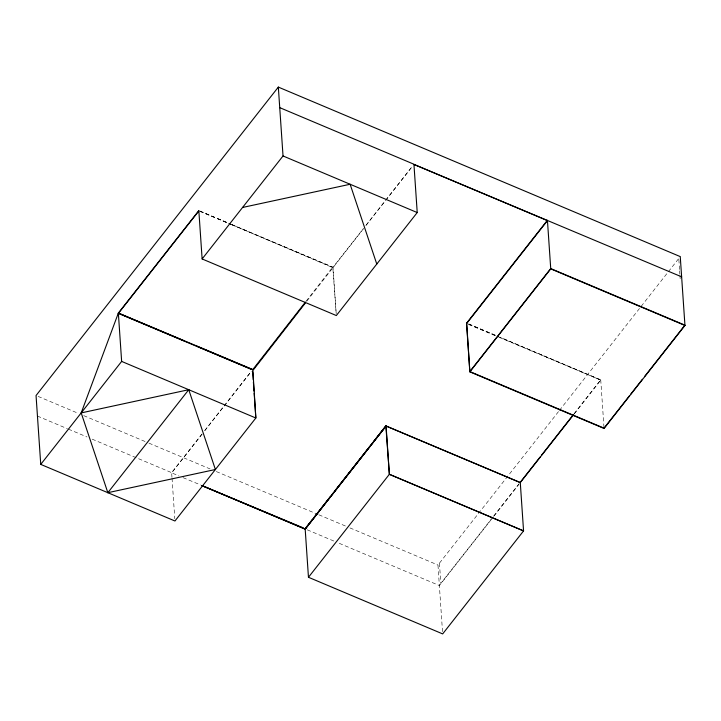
<?xml version="1.0" encoding="UTF-8"?>
<svg xmlns="http://www.w3.org/2000/svg" width="721" height="721" viewBox="0 0 721 721"><rect width="100%" height="100%" fill="white"/><g stroke="black" fill="none" stroke-linecap="round" stroke-linejoin="round"><path stroke-width="0.54" stroke-dasharray="3.6 2.7" d="M306.822 301.126L363.474 228.674M306.11 301.216L332.408 267.5M171.968 477.329L171.652 472.67L202.078 433.943M204.845 430.419L223.51 406.653M224.204 405.77L251.169 371.441M336.175 313.302L333.039 267.221L363.456 228.494M366.223 224.97L384.897 201.204M385.582 200.321L412.547 165.992M202.087 434.123L171.67 472.85L178.907 475.896M204.683 430.825L251.449 371.288M365.826 225.673L385.077 201.168M385.762 200.294L412.574 166.163M442.514 631.677L437.971 565.039L559.117 410.817M559.46 410.375L680.254 256.604M492.849 517.155L440.819 583.397L439.44 563.164M493.543 516.272L519.219 483.602M574.024 413.827L600.737 379.814L499.563 337.149M491.235 519.535L439.377 585.551L338.212 542.886M494.002 516.011L518.895 484.323M574.394 413.692L600.764 380.102L499.689 337.086M183.053 477.644L200.636 484.963M199.888 211.343L230.855 224.384M231.892 224.817L333.048 267.401M468.632 324.477L498.562 337.086M499.599 337.518L600.764 380.102M468.596 324.09L498.535 336.716M199.861 211.064L230.837 224.123M231.865 224.555L333.039 267.221M38.123 396.406L78.526 413.448M83.699 415.629L147.922 442.712M148.959 443.154L210.081 468.929M216.291 471.543L317.808 514.361M318.844 514.794L345.783 526.15M349.928 527.898L437.971 565.039M37.447 416.071L67.386 428.698M68.423 429.13L87.007 436.971M92.162 439.143L171.652 472.67M307.245 529.827L334.084 541.147M468.749 323.909L498.653 336.644M199.87 211.064L228.863 223.411M229.9 223.852L332.832 267.68L336.175 313.374M678.867 259.596L679.552 269.708M679.633 270.835L679.858 274.205M679.939 275.323L680.164 278.703M600.737 379.814L603.973 427.328M172.04 478.293L174.797 518.76"/><path stroke-width="1.08" d="M81.194 412.908L188.749 389.71L215.399 469.506L107.844 492.695L81.194 412.908L118.352 313.085L198.834 210.622L202.123 258.956L336.328 315.546L417.225 212.56L413.935 164.235L279.73 107.636M305.452 302.892L253.431 369.783L118.352 313.085L121.642 361.41L40.746 464.396L174.951 520.995L255.847 418.009L252.828 369.531L305.416 302.099M389.367 474.319L523.563 530.917L520.283 482.565L386.077 425.967L389.367 474.292L523.572 530.89L442.667 633.903L308.471 577.278L389.367 474.292L385.87 425.913L305.181 529.16L201.682 485.512M466.685 323.026L469.849 371.856L604.054 428.454L684.95 325.468L680.254 256.604L278.333 87.097L36.05 395.532L40.746 464.396M198.861 210.911L118.379 313.374L251.53 369.431M202.123 258.956L283.029 155.961L278.333 87.097M107.844 492.695L188.749 389.71M312.112 519.814L305.154 528.664L308.462 577.305M313.5 518.038L330.2 496.778M331.588 495.012L332.985 493.236M334.373 491.461L369.864 446.29M371.252 444.515L372.649 442.748M374.037 440.973L385.87 425.913M305.172 528.953L386.077 425.967M466.568 323.612L547.464 220.626L413.944 164.415L681.633 276.828M629.397 395.856L604.027 428.148L469.831 371.549L550.727 268.563L684.932 325.162L644.484 376.65M469.849 371.856L550.745 268.87L547.428 220.238L466.532 323.224L469.831 371.549M520.607 481.835L540.029 457.105M541.417 455.339L573.33 414.71M573.7 414.548L520.274 482.583L386.077 426.075L305.181 529.061L201.682 485.485L303.081 527.799M630.767 394.108L642.42 379.273M242.58 207.459L350.127 184.261L376.777 264.057M283.029 155.961L417.225 212.56M550.745 268.87L684.95 325.468M118.352 313.085L184.414 340.952M196.806 346.17L252.548 369.684M121.642 361.41L255.847 418.009L254.162 393.287M252.701 371.928L253.242 379.796M253.395 382.049L254.008 391.034"/></g></svg>
